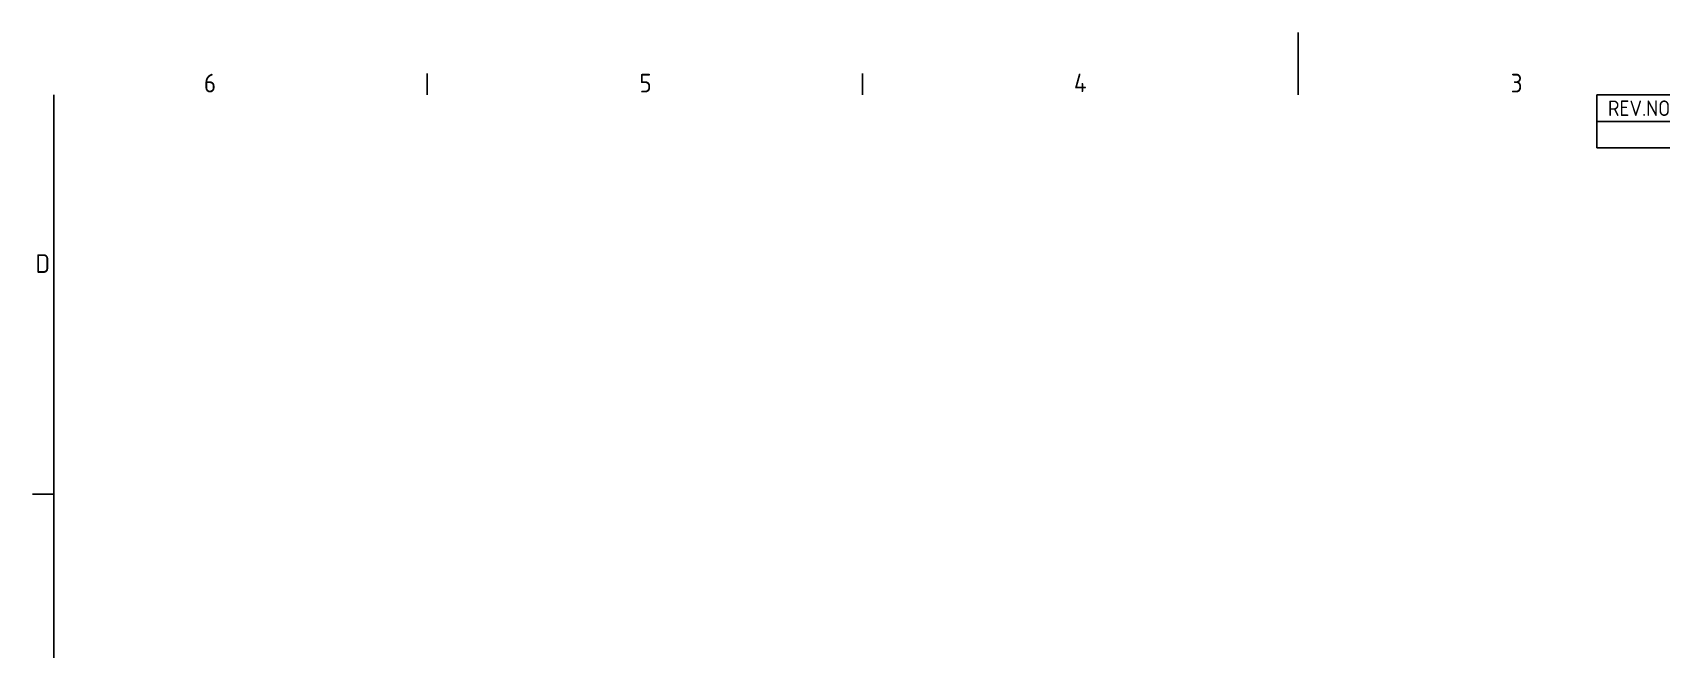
# Model space of a CAD drawing. Header units: millimetres. Extents: x 0 to 840, y 0 to 594.
# Drawn here: x 13 to 537, y 396 to 594 of the extents above; entities that cross this region are included whole.
import ezdxf

# ---------------------------------------------------------------- set-up
doc = ezdxf.new("R2010")
doc.units = ezdxf.units.MM
doc.header["$LTSCALE"] = 2
doc.layers.get('0').update_dxf_attribs({"color": 3, "lineweight": 25})
doc.layers.add('경계(ISO)', color=7, linetype='Continuous', lineweight=25)
doc.layers.add('기호(ISO)', color=5, linetype='Continuous', lineweight=25)
doc.styles.add('ISO ProportionalPSTEK', font='isocp.shx')
doc.styles.add('문자 텍스트_PSTEK_POSCO', font='isocp.shx')

# ---------------------------------------------------------------- blocks, each defined once
blk = doc.blocks.new('경계 Default Border')
at = {"layer": '경계(ISO)'}
for p, q in [((70, 287), (70, 290.4)), ((140, 287), (140, 290.4)), ((10, 222.75), (6.6, 222.75))]:
    blk.add_line(p, q, dxfattribs=at)
at = {"layer": '경계(ISO)', "flags": 128}
for points in [[(210, 297), (210, 287)], [(10, 10), (10, 287)]]:
    blk.add_lwpolyline(points, dxfattribs=at)
at = {"layer": '경계(ISO)', "color": 2, "char_height": 3, "attachment_point": 7, "style": '문자 텍스트_PSTEK_POSCO'}
for s, insert in [('6', (34.14, 287.37)), ('5', (104.14, 287.37)), ('4', (173.97, 287.4)), ('3', (244.17, 287.37)), ('D', (7.08, 258.35))]:
    blk.add_mtext(s, dxfattribs=dict(at, insert=insert))
blk = doc.blocks.new('리비전 내역')
at = {"layer": '기호(ISO)'}
for p, q in [((258, 287), (410, 287)), ((258, 287), (258, 282.72)), ((273, 287), (273, 282.72)), ((288, 287), (288, 282.72)), ((365, 287), (365, 282.72)), ((380, 287), (380, 282.72)), ((395, 287), (395, 282.72)), ((410, 287), (410, 282.72)), ((258, 282.72), (410, 282.72)), ((258, 282.72), (258, 278.44)), ((273, 282.72), (273, 278.44)), ((288, 282.72), (288, 278.44)), ((365, 282.72), (365, 278.44)), ((380, 282.72), (380, 278.44)), ((395, 282.72), (395, 278.44)), ((410, 282.72), (410, 278.44)), ((258, 278.44), (410, 278.44))]:
    blk.add_line(p, q, dxfattribs=at)
at = {"layer": '기호(ISO)', "color": 2, "char_height": 2.5, "attachment_point": 7, "style": 'ISO ProportionalPSTEK'}
for s, insert in [('REV.NO', (259.79, 283.58)), ('DATE', (276.31, 283.58)), ('DESCRIPTION OF REVISION', (305.51, 283.58)), ('DRA.BY', (366.48, 283.58)), ('CH.BY', (382.86, 283.58)), ('APP.BY', (396.48, 283.58))]:
    blk.add_mtext(s, dxfattribs=dict(at, insert=insert))

msp = doc.modelspace()

# ---------------------------------------------------------------- block references
at = {"xscale": 2, "yscale": 2, "zscale": 2}
msp.add_blockref('경계 Default Border', (0, 0), dxfattribs=at)
at = {"layer": '기호(ISO)', "xscale": 2, "yscale": 2, "zscale": 2}
msp.add_blockref('리비전 내역', (0, 0), dxfattribs=at)

doc.saveas('drawing.dxf')
